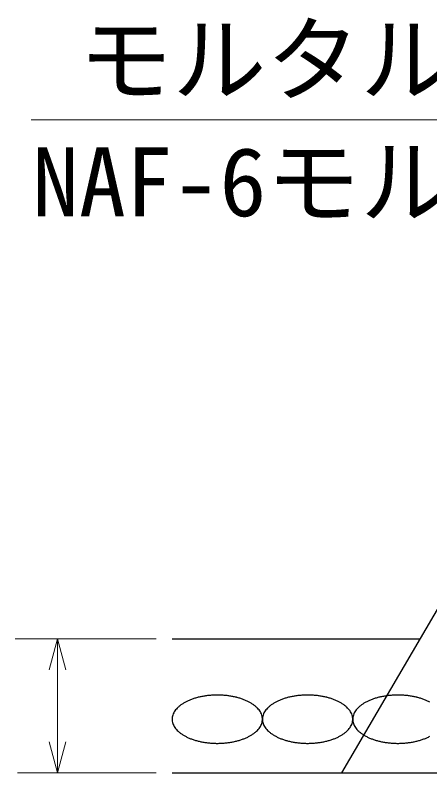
# Model space of a CAD drawing. Units: millimetres, scale not verified. Extents: x 400 to 16400, y 400 to 11650.
# Drawn here: x 4345 to 4963, y 1938 to 3068 of the extents above; entities that cross this region are included whole.
import ezdxf
from ezdxf.enums import TextEntityAlignment as Align

# ---------------------------------------------------------------- set-up
doc = ezdxf.new("R2010")
doc.units = ezdxf.units.MM
doc.header["$LTSCALE"] = 40
for name, color, linetype, lineweight in [('C-STR', 1, 'Continuous', 25), ('C-STR-DIM', 1, 'Continuous', 13), ('C-STR-HTXT', 7, 'Continuous', 13)]:
    doc.layers.add(name, color=color, linetype=linetype, lineweight=lineweight)
doc.styles.add('ＭＳ ゴシック', font='')
doc.styles.get('ＭＳ ゴシック').set_extended_font_data('MS Gothic')

msp = doc.modelspace()

# ---------------------------------------------------------------- linework, layer by layer
at = {"layer": 'C-STR', "color": 7}
for p, q in [((4832.4, 1938.25), (5181.43, 2536.48)), ((4579.31, 2138.25), (4948.4, 2138.25)), ((4579.31, 1938.25), (6463.15, 1938.25))]:
    msp.add_line(p, q, dxfattribs=at)
at = {"layer": 'C-STR'}
for centre, radius, start, end in [((4632.16, 1981.59), 70.4, 114.15757, 118.0806), ((4636.08, 1972.71), 80.11, 110.52158, 114.12249), ((4639.41, 1963.69), 89.72, 107.15318, 110.49344), ((4642.07, 1954.94), 98.87, 103.99869, 107.13099), ((4644.05, 1946.88), 107.17, 101.01196, 103.98166), ((4645.38, 1939.9), 114.27, 98.15282, 100.99949), ((4646.16, 1934.38), 119.85, 95.38561, 98.14445), ((4646.5, 1930.58), 123.66, 92.67795, 95.38106), ((4646.59, 1928.72), 125.53, 89.99955, 92.67705), ((4646.59, 1928.89), 125.36, 87.32113, 90.00228), ((4646.71, 1931.08), 123.16, 84.61342, 87.32758), ((4647.12, 1935.18), 119.04, 81.84613, 84.62382), ((4647.98, 1940.97), 113.19, 78.98686, 81.86084), ((4649.41, 1948.16), 105.86, 75.99997, 79.00641), ((4651.5, 1956.36), 97.39, 72.84527, 76.02505), ((4654.28, 1965.19), 88.14, 69.47661, 72.87677), ((4657.71, 1974.21), 78.49, 65.84032, 69.51561), ((4661.73, 1983.02), 68.8, 61.87376, 65.88808), ((4766.72, 1981.59), 70.4, 114.15757, 118.0806), ((4770.64, 1972.71), 80.11, 110.52158, 114.12249), ((4773.97, 1963.69), 89.72, 107.15318, 110.49344), ((4776.63, 1954.94), 98.87, 103.99869, 107.13099), ((4778.61, 1946.88), 107.17, 101.01196, 103.98166), ((4779.94, 1939.9), 114.27, 98.15282, 100.99949), ((4780.72, 1934.38), 119.85, 95.38561, 98.14445), ((4781.06, 1930.58), 123.66, 92.67795, 95.38106), ((4781.15, 1928.72), 125.53, 89.99955, 92.67705), ((4781.15, 1928.89), 125.36, 87.32113, 90.00228), ((4781.27, 1931.08), 123.16, 84.61342, 87.32758), ((4781.68, 1935.18), 119.04, 81.84613, 84.62382), ((4782.54, 1940.97), 113.19, 78.98686, 81.86084), ((4783.97, 1948.16), 105.86, 75.99997, 79.00641), ((4786.06, 1956.36), 97.39, 72.84527, 76.02505), ((4788.84, 1965.19), 88.14, 69.47661, 72.87677), ((4792.27, 1974.21), 78.49, 65.84032, 69.51561), ((4796.29, 1983.02), 68.8, 61.87376, 65.88808), ((4901.27, 1981.59), 70.4, 114.15757, 118.0806), ((4905.2, 1972.71), 80.11, 110.52158, 114.12249), ((4908.53, 1963.69), 89.72, 107.15318, 110.49344), ((4911.19, 1954.94), 98.87, 103.99869, 107.13099), ((4913.17, 1946.88), 107.17, 101.01196, 103.98166), ((4914.5, 1939.9), 114.27, 98.15282, 100.99949), ((4915.28, 1934.38), 119.85, 95.38561, 98.14445), ((4915.62, 1930.58), 123.66, 92.67795, 95.38106), ((4915.71, 1928.72), 125.53, 89.99955, 92.67705), ((4915.71, 1928.89), 125.36, 87.32113, 90.00228), ((4915.83, 1931.08), 123.16, 84.61342, 87.32758), ((4916.24, 1935.18), 119.04, 81.84613, 84.62382), ((4917.1, 1940.97), 113.19, 78.98686, 81.86084), ((4918.53, 1948.16), 105.86, 75.99997, 79.00641), ((4920.62, 1956.36), 97.39, 72.84527, 76.02505), ((4923.4, 1965.19), 88.14, 69.47661, 72.87677), ((4926.83, 1974.21), 78.49, 65.84032, 69.51561), ((4930.85, 1983.02), 68.8, 61.87376, 65.88808), ((4613.49, 2009.06), 37.05, 132.78067, 138.79433), ((4618.21, 2003.87), 44.06, 127.34847, 132.70554), ((4623.04, 1997.44), 52.1, 122.49311, 127.28505), ((4627.75, 1989.94), 60.96, 118.12381, 122.44045), ((4666.2, 1991.26), 59.44, 57.50416, 61.93159), ((4670.94, 1998.6), 50.7, 52.64863, 57.57321), ((4675.77, 2004.82), 42.82, 47.21659, 52.7294), ((4680.46, 2009.8), 35.99, 41.11694, 47.30805), ((4748.05, 2009.06), 37.05, 132.78067, 138.79433), ((4752.77, 2003.87), 44.06, 127.34847, 132.70554), ((4757.6, 1997.44), 52.1, 122.49311, 127.28505), ((4762.31, 1989.94), 60.96, 118.12381, 122.44045), ((4800.76, 1991.26), 59.44, 57.50416, 61.93159), ((4805.5, 1998.6), 50.7, 52.64863, 57.57321), ((4810.33, 2004.82), 42.82, 47.21659, 52.7294), ((4815.01, 2009.8), 35.99, 41.11694, 47.30805), ((4882.61, 2009.06), 37.05, 132.78067, 138.79433), ((4887.33, 2003.87), 44.06, 127.34847, 132.70554), ((4892.16, 1997.44), 52.1, 122.49311, 127.28505), ((4896.87, 1989.94), 60.96, 118.12381, 122.44045), ((4599.95, 2018.02), 20.66, 161.727, 170.62758), ((4602.15, 2017.26), 22.99, 153.35475, 161.63457), ((4605.25, 2015.65), 26.48, 145.72681, 153.25504), ((4609.09, 2012.97), 31.17, 138.88111, 145.63061), ((4684.77, 2013.5), 30.3, 34.27301, 41.21527), ((4688.5, 2015.99), 25.81, 26.64796, 34.37019), ((4691.46, 2017.44), 22.52, 18.27941, 26.73127), ((4693.5, 2018.09), 20.39, 9.31198, 18.33344), ((4734.51, 2018.02), 20.66, 161.727, 170.62758), ((4736.71, 2017.26), 22.99, 153.35475, 161.63457), ((4739.81, 2015.65), 26.48, 145.72681, 153.25504), ((4743.65, 2012.97), 31.17, 138.88111, 145.63061), ((4819.33, 2013.5), 30.3, 34.27301, 41.21527), ((4823.06, 2015.99), 25.81, 26.64796, 34.37019), ((4826.02, 2017.44), 22.52, 18.27941, 26.73127), ((4828.06, 2018.09), 20.39, 9.31198, 18.33344), ((4869.07, 2018.02), 20.66, 161.727, 170.62758), ((4871.27, 2017.26), 22.99, 153.35475, 161.63457), ((4874.37, 2015.65), 26.48, 145.72681, 153.25504), ((4878.21, 2012.97), 31.17, 138.88111, 145.63061), ((4598.78, 2018.24), 19.47, 170.69772, 179.97257), ((4598.69, 2018.25), 19.38, 180.00552, 189.32419), ((4599.68, 2018.41), 20.39, 189.31198, 198.33344), ((4601.71, 2019.06), 22.52, 198.27941, 206.73127), ((4691.03, 2019.24), 22.99, 333.35475, 341.63457), ((4693.23, 2018.47), 20.66, 341.727, 350.62758), ((4694.49, 2018.25), 19.38, 0.00552, 9.32419), ((4694.4, 2018.26), 19.47, 350.69772, 359.97257), ((4733.34, 2018.24), 19.47, 170.69772, 179.97257), ((4733.25, 2018.25), 19.38, 180.00552, 189.32419), ((4734.24, 2018.41), 20.39, 189.31198, 198.33344), ((4736.27, 2019.06), 22.52, 198.27941, 206.73127), ((4825.59, 2019.24), 22.99, 333.35475, 341.63457), ((4827.79, 2018.47), 20.66, 341.727, 350.62758), ((4829.05, 2018.25), 19.38, 0.00552, 9.32419), ((4828.96, 2018.26), 19.47, 350.69772, 359.97257), ((4867.9, 2018.24), 19.47, 170.69772, 179.97257), ((4867.81, 2018.25), 19.38, 180.00552, 189.32419), ((4868.8, 2018.41), 20.39, 189.31198, 198.33344), ((4870.83, 2019.06), 22.52, 198.27941, 206.73127), ((4604.67, 2020.51), 25.81, 206.64796, 214.37019), ((4608.41, 2023), 30.3, 214.27301, 221.21527), ((4612.72, 2026.7), 35.99, 221.11694, 227.30805), ((4617.41, 2031.67), 42.82, 227.21659, 232.7294), ((4674.97, 2032.63), 44.06, 307.34847, 312.70554), ((4679.69, 2027.44), 37.05, 312.78067, 318.79433), ((4684.09, 2023.53), 31.17, 318.88111, 325.63061), ((4687.93, 2020.85), 26.48, 325.72681, 333.25504), ((4739.23, 2020.51), 25.81, 206.64796, 214.37019), ((4742.97, 2023), 30.3, 214.27301, 221.21527), ((4747.28, 2026.7), 35.99, 221.11694, 227.30805), ((4751.97, 2031.67), 42.82, 227.21659, 232.7294), ((4809.53, 2032.63), 44.06, 307.34847, 312.70554), ((4814.25, 2027.44), 37.05, 312.78067, 318.79433), ((4818.65, 2023.53), 31.17, 318.88111, 325.63061), ((4822.49, 2020.85), 26.48, 325.72681, 333.25504), ((4873.79, 2020.51), 25.81, 206.64796, 214.37019), ((4877.53, 2023), 30.3, 214.27301, 221.21527), ((4881.84, 2026.7), 35.99, 221.11694, 227.30805), ((4886.53, 2031.67), 42.82, 227.21659, 232.7294), ((4622.23, 2037.9), 50.7, 232.64863, 237.57321), ((4626.98, 2045.24), 59.44, 237.50416, 241.93159), ((4631.45, 2053.47), 68.8, 241.87376, 245.88808), ((4635.47, 2062.28), 78.49, 245.84032, 249.51561), ((4657.1, 2063.78), 80.11, 290.52158, 294.12249), ((4661.02, 2054.91), 70.4, 294.15757, 298.0806), ((4665.43, 2046.56), 60.96, 298.12381, 302.44045), ((4670.14, 2039.05), 52.1, 302.49311, 307.28505), ((4756.79, 2037.9), 50.7, 232.64863, 237.57321), ((4761.54, 2045.24), 59.44, 237.50416, 241.93159), ((4766.01, 2053.47), 68.8, 241.87376, 245.88808), ((4770.03, 2062.28), 78.49, 245.84032, 249.51561), ((4791.66, 2063.78), 80.11, 290.52158, 294.12249), ((4795.58, 2054.91), 70.4, 294.15757, 298.0806), ((4799.99, 2046.56), 60.96, 298.12381, 302.44045), ((4804.7, 2039.05), 52.1, 302.49311, 307.28505), ((4891.35, 2037.9), 50.7, 232.64863, 237.57321), ((4896.1, 2045.24), 59.44, 237.50416, 241.93159), ((4900.57, 2053.47), 68.8, 241.87376, 245.88808), ((4904.59, 2062.28), 78.49, 245.84032, 249.51561), ((4926.22, 2063.78), 80.11, 290.52158, 294.12249), ((4930.14, 2054.91), 70.4, 294.15757, 298.0806), ((4638.9, 2071.3), 88.14, 249.47661, 252.87677), ((4641.68, 2080.13), 97.39, 252.84527, 256.02505), ((4643.77, 2088.34), 105.86, 255.99997, 259.00641), ((4645.2, 2095.52), 113.19, 258.98686, 261.86084), ((4646.06, 2101.31), 119.04, 261.84613, 264.62382), ((4646.47, 2105.41), 123.16, 264.61342, 267.32758), ((4646.58, 2107.6), 125.36, 267.32113, 270.00228), ((4646.59, 2107.77), 125.53, 269.99955, 272.67705), ((4646.68, 2105.91), 123.66, 272.67795, 275.38106), ((4647.02, 2102.12), 119.85, 275.38561, 278.14445), ((4647.8, 2096.59), 114.27, 278.15282, 280.99949), ((4649.13, 2089.62), 107.17, 281.01196, 283.98166), ((4651.11, 2081.55), 98.87, 283.99869, 287.13099), ((4653.77, 2072.8), 89.72, 287.15318, 290.49344), ((4773.46, 2071.3), 88.14, 249.47661, 252.87677), ((4776.24, 2080.13), 97.39, 252.84527, 256.02505), ((4778.33, 2088.34), 105.86, 255.99997, 259.00641), ((4779.76, 2095.52), 113.19, 258.98686, 261.86084), ((4780.62, 2101.31), 119.04, 261.84613, 264.62382), ((4781.03, 2105.41), 123.16, 264.61342, 267.32758), ((4781.14, 2107.6), 125.36, 267.32113, 270.00228), ((4781.15, 2107.77), 125.53, 269.99955, 272.67705), ((4781.24, 2105.91), 123.66, 272.67795, 275.38106), ((4781.58, 2102.12), 119.85, 275.38561, 278.14445), ((4782.36, 2096.59), 114.27, 278.15282, 280.99949), ((4783.69, 2089.62), 107.17, 281.01196, 283.98166), ((4785.67, 2081.55), 98.87, 283.99869, 287.13099), ((4788.33, 2072.8), 89.72, 287.15318, 290.49344), ((4908.02, 2071.3), 88.14, 249.47661, 252.87677), ((4910.8, 2080.13), 97.39, 252.84527, 256.02505), ((4912.89, 2088.34), 105.86, 255.99997, 259.00641), ((4914.32, 2095.52), 113.19, 258.98686, 261.86084), ((4915.18, 2101.31), 119.04, 261.84613, 264.62382), ((4915.59, 2105.41), 123.16, 264.61342, 267.32758), ((4915.7, 2107.6), 125.36, 267.32113, 270.00228), ((4915.71, 2107.77), 125.53, 269.99955, 272.67705), ((4915.8, 2105.91), 123.66, 272.67795, 275.38106), ((4916.14, 2102.12), 119.85, 275.38561, 278.14445), ((4916.92, 2096.59), 114.27, 278.15282, 280.99949), ((4918.25, 2089.62), 107.17, 281.01196, 283.98166), ((4920.23, 2081.55), 98.87, 283.99869, 287.13099), ((4922.89, 2072.8), 89.72, 287.15318, 290.49344)]:
    msp.add_arc(centre, radius, start, end, dxfattribs=at)
at = {"layer": 'C-STR-DIM'}
for p, q in [((4555.31, 2138.25), (4345.37, 2138.25)), ((4408.51, 2138.25), (4396.09, 2091.88)), ((4408.51, 2138.25), (4420.93, 2091.88)), ((4408.51, 2138.25), (4408.51, 1938.25)), ((4408.51, 1938.25), (4396.09, 1984.61)), ((4408.51, 1938.25), (4420.93, 1984.61)), ((4555.31, 1938.25), (4348.69, 1938.25))]:
    msp.add_line(p, q, dxfattribs=at)
at = {"layer": 'C-STR-HTXT', "color": 1}
msp.add_line((5279.41, 2912.16), (4369.41, 2912.16), dxfattribs=at)

# ---------------------------------------------------------------- texts
at = {"layer": 'C-STR-DIM', "color": 7, "style": 'ＭＳ ゴシック'}
for s, p in [('モルタル吹付', (5279.41, 3002.16)), ('NAF-6モルタル', (5279.41, 2819.71))]:
    msp.add_text(s, height=102.6, dxfattribs=at).set_placement(p, align=Align.MIDDLE_RIGHT)

doc.saveas('drawing.dxf')
